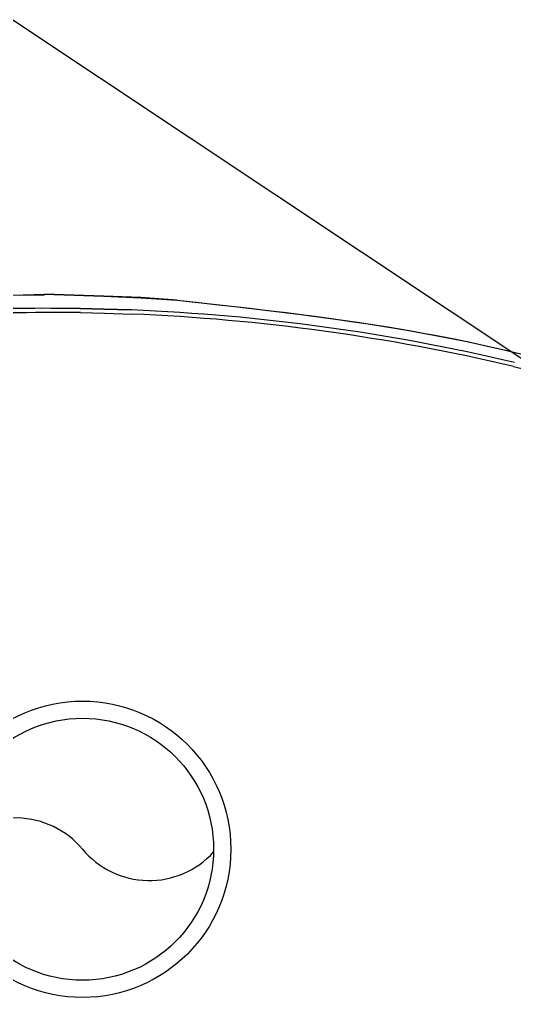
# Model space of a CAD drawing. Header units: millimetres. Extents: x 0 to 887, y -3549 to 0.
# Drawn here: x 238.29 to 257.32, y -440.72 to -403.1 of the extents above; entities that cross this region are included whole.
import ezdxf

# ---------------------------------------------------------------- set-up
doc = ezdxf.new("R2010")
doc.units = ezdxf.units.MM
for name, color, linetype in [('02_(橋尚興華城後壁段)建築外部參考_TEST$0$A_建築_衛浴', 8, 'Continuous'), ('SP', 1, 'Continuous'), ('TOILET', 9, 'Continuous')]:
    doc.layers.add(name, color=color, linetype=linetype)

# ---------------------------------------------------------------- blocks, each defined once
blk = doc.blocks.new('AS10D2D')
for radius in [5.7, 5.04]:
    blk.add_circle((0, 0), radius)
for centre, start, end in [((-2.565, -2.131), 39.7208, 137.8893), ((2.565, 2.131), 219.7208, 317.8893)]:
    blk.add_arc(centre, 3.335, start, end)
blk = doc.blocks.new('*U254')
blk.add_blockref('AS10D2D', (0, 0))

msp = doc.modelspace()

# ---------------------------------------------------------------- linework, layer by layer
msp.add_line((259.939, -417.714), (237.999, -403.104))
at = {"layer": '02_(橋尚興華城後壁段)建築外部參考_TEST$0$A_建築_衛浴'}
for p, q in [((238.033, -413.707), (239.241, -413.672)), ((239.241, -413.707), (238.292, -413.723)), ((239.241, -413.672), (241.537, -413.741)), ((241.537, -413.741), (239.241, -413.672)), ((239.241, -413.672), (239.241, -413.707)), ((241.537, -413.741), (242.953, -413.81)), ((242.953, -413.793), (241.537, -413.741)), ((244.352, -413.896), (242.953, -413.793)), ((242.953, -413.81), (244.352, -413.896)), ((240.622, -414.224), (241.537, -414.241)), ((241.537, -414.241), (240.622, -414.224)), ((240.64, -414.379), (241.555, -414.397)), ((241.537, -414.241), (242.591, -414.276)), ((242.591, -414.276), (241.537, -414.241)), ((241.555, -414.397), (242.608, -414.431)), ((257.282, -416.449), (258.318, -416.708))]:
    msp.add_line(p, q, dxfattribs=at)
for centre, radius, start, end in [((239.221, -494.318), 80.106, 88.99787, 97.5894), ((239.226, -494.044), 79.832, 88.99766, 97.01939), ((239.641, -500.501), 86.128, 89.33575, 96.72445), ((239.461, -491.848), 77.635, 76.70312, 87.6893), ((239.461, -491.848), 77.635, 76.70312, 87.6893), ((239.337, -492.574), 78.211, 76.73544, 87.60299)]:
    msp.add_arc(centre, radius, start, end, dxfattribs=at)
for points in [[(244.352, -413.896), (252.171, -414.755), (260.549, -415.699), (267.365, -419.952)], [(244.352, -413.896), (249.284, -414.437), (254.438, -415.014), (259.282, -416.433)]]:
    msp.add_open_spline(points, degree=3, dxfattribs=at)
at = {"layer": 'TOILET'}
for p, q in [((238.033, -413.707), (239.241, -413.672)), ((239.241, -413.707), (238.292, -413.723)), ((239.241, -413.672), (241.537, -413.741)), ((241.537, -413.741), (239.241, -413.672)), ((239.241, -413.672), (239.241, -413.707)), ((241.537, -413.741), (242.953, -413.81)), ((242.953, -413.793), (241.537, -413.741)), ((244.352, -413.896), (242.953, -413.793)), ((242.953, -413.81), (244.352, -413.896)), ((240.622, -414.224), (241.537, -414.241)), ((241.537, -414.241), (240.622, -414.224)), ((240.64, -414.379), (241.555, -414.397)), ((241.537, -414.241), (242.591, -414.276)), ((242.591, -414.276), (241.537, -414.241)), ((241.555, -414.397), (242.608, -414.431)), ((257.282, -416.449), (258.318, -416.708))]:
    msp.add_line(p, q, dxfattribs=at)
for centre, radius, start, end in [((239.221, -494.318), 80.106, 88.99787, 97.5894), ((239.226, -494.044), 79.832, 88.99766, 97.01939), ((239.641, -500.501), 86.128, 89.33575, 96.72445), ((239.461, -491.848), 77.635, 76.70312, 87.6893), ((239.461, -491.848), 77.635, 76.70312, 87.6893), ((239.337, -492.574), 78.211, 76.73544, 87.60299)]:
    msp.add_arc(centre, radius, start, end, dxfattribs=at)
for points in [[(244.352, -413.896), (252.171, -414.755), (260.549, -415.699), (267.365, -419.952)], [(244.352, -413.896), (249.284, -414.437), (254.438, -415.014), (259.282, -416.433)]]:
    msp.add_open_spline(points, degree=3, dxfattribs=at)

# ---------------------------------------------------------------- block references
at = {"layer": 'SP', "rotation": 180}
msp.add_blockref('*U254', (240.713, -435.021), dxfattribs=at)

doc.saveas('drawing.dxf')
